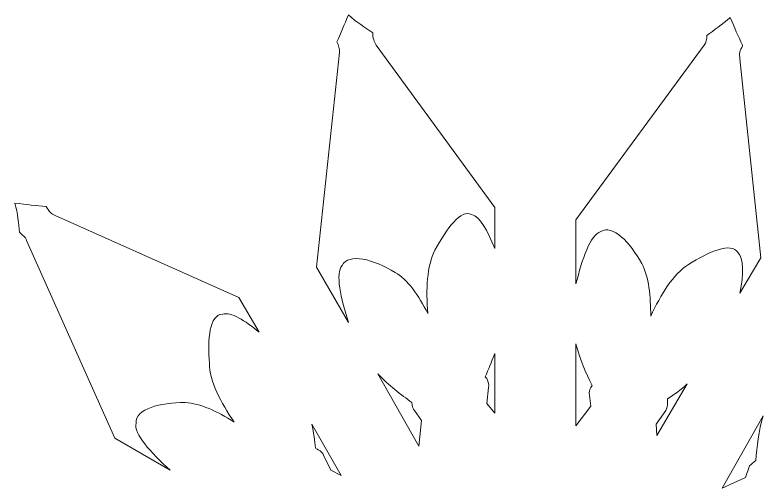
# Model space of a CAD drawing. Header units: centimetres. Extents: x -33.1 to -5.6, y 20.1 to 67.8.
# Drawn here: x -26.776 to -23.269, y 53.761 to 55.981 of the extents above; entities that cross this region are included whole.
import ezdxf

# ---------------------------------------------------------------- set-up
doc = ezdxf.new("R2010")
doc.units = ezdxf.units.CM
doc.header["$MEASUREMENT"] = 0
doc.layers.add('Layer 1', color=7, linetype='Continuous')

msp = doc.modelspace()

# ---------------------------------------------------------------- linework, layer by layer
at = {"layer": 'Layer 1', "color": 7, "lineweight": 0}
for points, knots in [([(-24.52698, 54.88508), (-24.52698, 54.88508), (-24.52698, 54.88508), (-24.52698, 54.88508), (-24.52698, 54.88508), (-24.5605, 54.96947), (-24.59646, 55.03613), (-24.63506, 55.04442), (-24.63506, 55.04442), (-24.68495, 55.07346), (-24.7521, 54.97776), (-24.80697, 54.87699), (-24.80697, 54.87699), (-24.84468, 54.80243), (-24.84956, 54.69299), (-24.84049, 54.58004), (-24.84049, 54.58004), (-24.8823, 54.66395), (-24.93551, 54.73938), (-24.9936, 54.7729), (-24.9936, 54.7729), (-25.09524, 54.83518), (-25.21151, 54.86461), (-25.24172, 54.80565), (-25.24172, 54.80565), (-25.27534, 54.76842), (-25.24835, 54.65138), (-25.21151, 54.53823), (-25.21151, 54.53823), (-25.21151, 54.53823), (-25.36149, 54.79795), (-25.36149, 54.79795), (-25.36149, 54.79795), (-25.36149, 54.79795), (-25.25419, 55.80516), (-25.25419, 55.80516), (-25.25419, 55.80516), (-25.25419, 55.82192), (-25.25819, 55.83878), (-25.26638, 55.85525), (-25.26638, 55.85525), (-25.24835, 55.89326), (-25.23373, 55.93497), (-25.21151, 55.98077), (-25.21151, 55.98077), (-25.17389, 55.94686), (-25.13618, 55.9223), (-25.09856, 55.89686), (-25.09856, 55.89686), (-25.09856, 55.87152), (-25.09203, 55.85525), (-25.08209, 55.83878), (-25.08209, 55.83878), (-25.08209, 55.83878), (-24.52698, 55.07765), (-24.52698, 55.07765), (-24.52698, 55.07765), (-24.52698, 55.07765), (-24.52698, 54.88508), (-24.52698, 54.88508)], [0, 0, 0, 0, 0.0625, 0.0625, 0.0625, 0.0625, 0.125, 0.125, 0.125, 0.125, 0.1875, 0.1875, 0.1875, 0.1875, 0.25, 0.25, 0.25, 0.25, 0.3125, 0.3125, 0.3125, 0.3125, 0.375, 0.375, 0.375, 0.375, 0.4375, 0.4375, 0.4375, 0.4375, 0.5, 0.5, 0.5, 0.5, 0.5625, 0.5625, 0.5625, 0.5625, 0.625, 0.625, 0.625, 0.625, 0.6875, 0.6875, 0.6875, 0.6875, 0.75, 0.75, 0.75, 0.75, 0.8125, 0.8125, 0.8125, 0.8125, 0.875, 0.875, 0.875, 0.875, 1, 1, 1, 1]), ([(-24.14602, 55.01908), (-24.14602, 55.01908), (-24.14602, 55.01908), (-24.14602, 55.01908), (-24.14602, 55.01908), (-24.14602, 55.01908), (-23.54511, 55.83878), (-23.54511, 55.83878), (-23.54511, 55.83878), (-23.53595, 55.85067), (-23.53195, 55.86782), (-23.53195, 55.88507), (-23.53195, 55.88507), (-23.49911, 55.90963), (-23.46062, 55.93497), (-23.423, 55.9682), (-23.423, 55.9682), (-23.40253, 55.9223), (-23.38606, 55.88059), (-23.36482, 55.83878), (-23.36482, 55.83878), (-23.36482, 55.83878), (-23.36482, 55.83878), (-23.36482, 55.8342), (-23.36482, 55.8342), (-23.37719, 55.81744), (-23.38207, 55.79697), (-23.37719, 55.77533), (-23.37719, 55.77533), (-23.37719, 55.77533), (-23.27964, 54.84054), (-23.27964, 54.84054), (-23.27964, 54.84054), (-23.27964, 54.84054), (-23.37719, 54.67623), (-23.37719, 54.67623), (-23.37719, 54.67623), (-23.35994, 54.76472), (-23.35994, 54.84054), (-23.38606, 54.86461), (-23.38606, 54.86461), (-23.41813, 54.9186), (-23.52377, 54.8688), (-23.61879, 54.80984), (-23.61879, 54.80984), (-23.69081, 54.76472), (-23.74801, 54.66765), (-23.79557, 54.56815), (-23.79557, 54.56815), (-23.79557, 54.65995), (-23.80376, 54.75127), (-23.83738, 54.81423), (-23.83738, 54.81423), (-23.89225, 54.9149), (-23.97499, 54.99851), (-24.02908, 54.96499), (-24.02908, 54.96499), (-24.07975, 54.94823), (-24.11669, 54.83518), (-24.14602, 54.71852), (-24.14602, 54.71852), (-24.14602, 54.71852), (-24.14602, 55.01908), (-24.14602, 55.01908)], [0, 0, 0, 0, 0.0588235, 0.0588235, 0.0588235, 0.0588235, 0.1176471, 0.1176471, 0.1176471, 0.1176471, 0.1764706, 0.1764706, 0.1764706, 0.1764706, 0.2352941, 0.2352941, 0.2352941, 0.2352941, 0.2941176, 0.2941176, 0.2941176, 0.2941176, 0.3529412, 0.3529412, 0.3529412, 0.3529412, 0.4117647, 0.4117647, 0.4117647, 0.4117647, 0.4705882, 0.4705882, 0.4705882, 0.4705882, 0.5294118, 0.5294118, 0.5294118, 0.5294118, 0.5882353, 0.5882353, 0.5882353, 0.5882353, 0.6470588, 0.6470588, 0.6470588, 0.6470588, 0.7058824, 0.7058824, 0.7058824, 0.7058824, 0.7647059, 0.7647059, 0.7647059, 0.7647059, 0.8235294, 0.8235294, 0.8235294, 0.8235294, 0.8823529, 0.8823529, 0.8823529, 0.8823529, 1, 1, 1, 1]), ([(-26.75443, 54.96129), (-26.75443, 54.96129), (-26.75443, 54.96129), (-26.75443, 54.96129), (-26.75443, 54.96129), (-26.75843, 55.00222), (-26.76252, 55.04802), (-26.77558, 55.09841), (-26.77558, 55.09841), (-26.7209, 55.09071), (-26.67491, 55.08622), (-26.62988, 55.08213), (-26.62988, 55.08213), (-26.61594, 55.06118), (-26.60454, 55.04442), (-26.5872, 55.04032), (-26.5872, 55.04032), (-26.5872, 55.04032), (-25.72588, 54.65508), (-25.72588, 54.65508), (-25.72588, 54.65508), (-25.72588, 54.65508), (-25.63086, 54.49243), (-25.63086, 54.49243), (-25.63086, 54.49243), (-25.69713, 54.54729), (-25.76428, 54.5891), (-25.8019, 54.57682), (-25.8019, 54.57682), (-25.86427, 54.57682), (-25.87323, 54.45851), (-25.86427, 54.34614), (-25.86427, 54.34614), (-25.86427, 54.26194), (-25.81018, 54.16234), (-25.74791, 54.07073), (-25.74791, 54.07073), (-25.82665, 54.12073), (-25.90686, 54.15864), (-25.97722, 54.16234), (-25.97722, 54.16234), (-26.09436, 54.16234), (-26.21141, 54.13301), (-26.20819, 54.06615), (-26.20819, 54.06615), (-26.21959, 54.01665), (-26.14017, 53.92786), (-26.04856, 53.84473), (-26.04856, 53.84473), (-26.04856, 53.84473), (-26.3072, 53.99501), (-26.3072, 53.99501), (-26.3072, 53.99501), (-26.3072, 53.99501), (-26.7209, 54.92318), (-26.7209, 54.92318), (-26.7209, 54.92318), (-26.72568, 54.94053), (-26.74283, 54.94823), (-26.75443, 54.96129)], [0, 0, 0, 0, 0.0625, 0.0625, 0.0625, 0.0625, 0.125, 0.125, 0.125, 0.125, 0.1875, 0.1875, 0.1875, 0.1875, 0.25, 0.25, 0.25, 0.25, 0.3125, 0.3125, 0.3125, 0.3125, 0.375, 0.375, 0.375, 0.375, 0.4375, 0.4375, 0.4375, 0.4375, 0.5, 0.5, 0.5, 0.5, 0.5625, 0.5625, 0.5625, 0.5625, 0.625, 0.625, 0.625, 0.625, 0.6875, 0.6875, 0.6875, 0.6875, 0.75, 0.75, 0.75, 0.75, 0.8125, 0.8125, 0.8125, 0.8125, 0.875, 0.875, 0.875, 0.875, 1, 1, 1, 1]), ([(-24.14602, 54.43834), (-24.14602, 54.43834), (-24.14602, 54.43834), (-24.14602, 54.43834), (-24.14602, 54.43834), (-24.12887, 54.3672), (-24.09856, 54.30005), (-24.07001, 54.24226), (-24.07001, 54.24226), (-24.07975, 54.22949), (-24.08394, 54.21692), (-24.08394, 54.20756), (-24.08394, 54.20756), (-24.08394, 54.20756), (-24.07654, 54.14607), (-24.07654, 54.14607), (-24.07654, 54.14607), (-24.07654, 54.14607), (-24.14602, 54.05339), (-24.14602, 54.05339), (-24.14602, 54.05339), (-24.14602, 54.05339), (-24.14602, 54.43834), (-24.14602, 54.43834)], [0, 0, 0, 0, 0.1428571, 0.1428571, 0.1428571, 0.1428571, 0.2857143, 0.2857143, 0.2857143, 0.2857143, 0.4285714, 0.4285714, 0.4285714, 0.4285714, 0.5714286, 0.5714286, 0.5714286, 0.5714286, 0.7142857, 0.7142857, 0.7142857, 0.7142857, 1, 1, 1, 1]), ([(-24.52698, 54.11254), (-24.52698, 54.11254), (-24.52698, 54.11254), (-24.52698, 54.11254), (-24.52698, 54.11254), (-24.52698, 54.11254), (-24.56372, 54.15864), (-24.56372, 54.15864), (-24.56372, 54.15864), (-24.56372, 54.15864), (-24.55544, 54.2329), (-24.55544, 54.2329), (-24.55544, 54.2329), (-24.5531, 54.24547), (-24.55544, 54.25824), (-24.56372, 54.275), (-24.56372, 54.275), (-24.56372, 54.27958), (-24.57191, 54.27958), (-24.57191, 54.28358), (-24.57191, 54.28358), (-24.55544, 54.3172), (-24.54238, 54.35073), (-24.52698, 54.39253), (-24.52698, 54.39253), (-24.52698, 54.39253), (-24.52698, 54.11254), (-24.52698, 54.11254)], [0, 0, 0, 0, 0.125, 0.125, 0.125, 0.125, 0.25, 0.25, 0.25, 0.25, 0.375, 0.375, 0.375, 0.375, 0.5, 0.5, 0.5, 0.5, 0.625, 0.625, 0.625, 0.625, 0.75, 0.75, 0.75, 0.75, 1, 1, 1, 1]), ([(-25.0739, 54.29634), (-25.0739, 54.29634), (-25.0739, 54.29634), (-25.0739, 54.29634), (-25.0739, 54.29634), (-25.024, 54.24226), (-24.96504, 54.19967), (-24.91505, 54.16234), (-24.91505, 54.16234), (-24.91505, 54.14607), (-24.91105, 54.13301), (-24.90277, 54.12473), (-24.90277, 54.12473), (-24.90277, 54.12473), (-24.86924, 54.07843), (-24.86924, 54.07843), (-24.86924, 54.07843), (-24.86924, 54.07843), (-24.8823, 53.95778), (-24.8823, 53.95778), (-24.8823, 53.95778), (-24.8823, 53.95778), (-25.0739, 54.29634), (-25.0739, 54.29634)], [0, 0, 0, 0, 0.1428571, 0.1428571, 0.1428571, 0.1428571, 0.2857143, 0.2857143, 0.2857143, 0.2857143, 0.4285714, 0.4285714, 0.4285714, 0.4285714, 0.5714286, 0.5714286, 0.5714286, 0.5714286, 0.7142857, 0.7142857, 0.7142857, 0.7142857, 1, 1, 1, 1]), ([(-23.71615, 54.1792), (-23.71615, 54.1792), (-23.71615, 54.1792), (-23.71615, 54.1792), (-23.71615, 54.1792), (-23.68671, 54.19967), (-23.65319, 54.22101), (-23.62444, 54.25005), (-23.62444, 54.25005), (-23.62444, 54.25005), (-23.76614, 54.00758), (-23.76614, 54.00758), (-23.76614, 54.00758), (-23.76614, 54.00758), (-23.77023, 54.06167), (-23.77023, 54.06167), (-23.77023, 54.06167), (-23.77023, 54.06167), (-23.72433, 54.12473), (-23.72433, 54.12473), (-23.72433, 54.12473), (-23.71946, 54.13301), (-23.71615, 54.14977), (-23.71615, 54.16234), (-23.71615, 54.16234), (-23.71615, 54.16692), (-23.71615, 54.17511), (-23.71615, 54.1792)], [0, 0, 0, 0, 0.125, 0.125, 0.125, 0.125, 0.25, 0.25, 0.25, 0.25, 0.375, 0.375, 0.375, 0.375, 0.5, 0.5, 0.5, 0.5, 0.625, 0.625, 0.625, 0.625, 0.75, 0.75, 0.75, 0.75, 1, 1, 1, 1]), ([(-23.26902, 54.09978), (-23.26902, 54.09978), (-23.26902, 54.09978), (-23.26902, 54.09978), (-23.26902, 54.09978), (-23.28958, 54.02941), (-23.29757, 53.9532), (-23.30264, 53.89054), (-23.30264, 53.89054), (-23.31404, 53.88187), (-23.32311, 53.87417), (-23.33197, 53.8651), (-23.33197, 53.8651), (-23.33197, 53.8651), (-23.35166, 53.81121), (-23.35166, 53.81121), (-23.35166, 53.81121), (-23.35166, 53.81121), (-23.46062, 53.76121), (-23.46062, 53.76121), (-23.46062, 53.76121), (-23.46062, 53.76121), (-23.26902, 54.09978), (-23.26902, 54.09978)], [0, 0, 0, 0, 0.1428571, 0.1428571, 0.1428571, 0.1428571, 0.2857143, 0.2857143, 0.2857143, 0.2857143, 0.4285714, 0.4285714, 0.4285714, 0.4285714, 0.5714286, 0.5714286, 0.5714286, 0.5714286, 0.7142857, 0.7142857, 0.7142857, 0.7142857, 1, 1, 1, 1]), ([(-25.24679, 53.82008), (-25.24679, 53.82008), (-25.24679, 53.82008), (-25.24679, 53.82008), (-25.24679, 53.82008), (-25.24679, 53.82008), (-25.29513, 53.84473), (-25.29513, 53.84473), (-25.29513, 53.84473), (-25.29513, 53.84473), (-25.32875, 53.91597), (-25.32875, 53.91597), (-25.32875, 53.91597), (-25.33274, 53.92416), (-25.34181, 53.93644), (-25.35409, 53.94044), (-25.35409, 53.94044), (-25.35808, 53.94492), (-25.36715, 53.94492), (-25.36715, 53.94921), (-25.36715, 53.94921), (-25.37114, 53.98273), (-25.37533, 54.02035), (-25.38342, 54.06167), (-25.38342, 54.06167), (-25.38342, 54.06167), (-25.24679, 53.82008), (-25.24679, 53.82008)], [0, 0, 0, 0, 0.125, 0.125, 0.125, 0.125, 0.25, 0.25, 0.25, 0.25, 0.375, 0.375, 0.375, 0.375, 0.5, 0.5, 0.5, 0.5, 0.625, 0.625, 0.625, 0.625, 0.75, 0.75, 0.75, 0.75, 1, 1, 1, 1])]:
    msp.add_open_spline(points, degree=3, knots=knots, dxfattribs=at)

doc.saveas('drawing.dxf')
